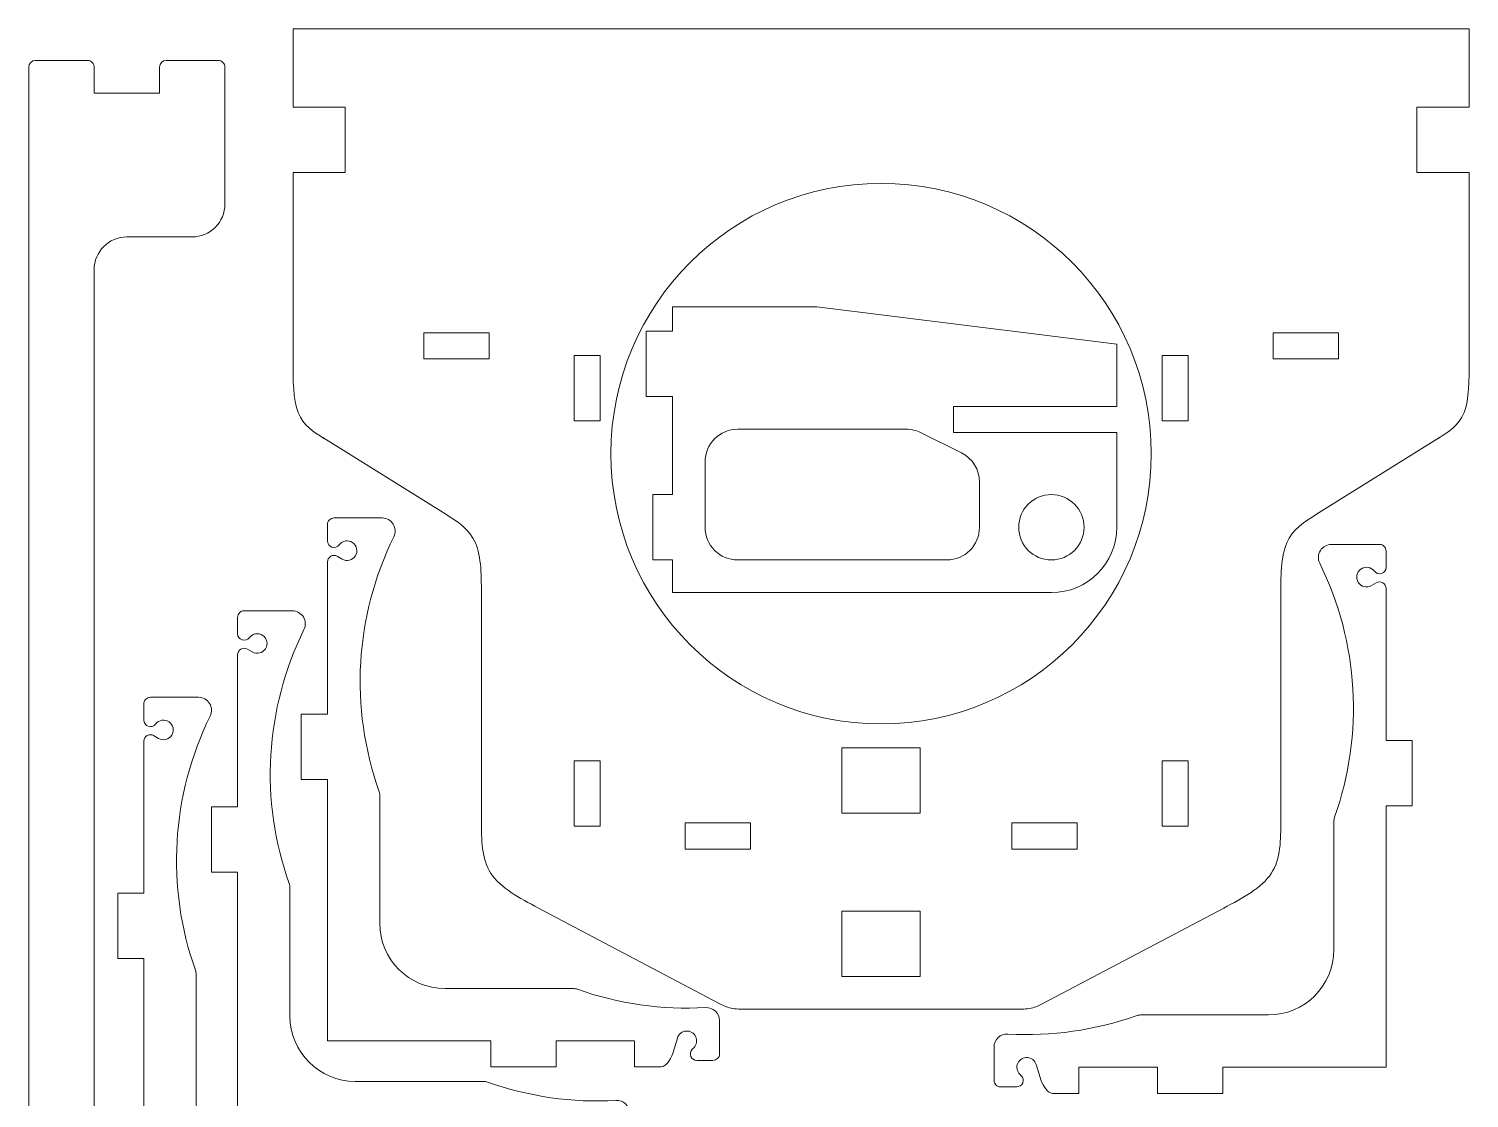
# Model space of a CAD drawing. Header units: millimetres. Extents: x -221 to 217, y -142 to 145.
# Drawn here: x -3.5 to 216.9, y -18.5 to 145.1 of the extents above; entities that cross this region are included whole.
import ezdxf

# ---------------------------------------------------------------- set-up
doc = ezdxf.new("R2010")
doc.units = ezdxf.units.MM
doc.header["$MEASUREMENT"] = 0
doc.layers.add('Camada 1', color=7, linetype='Continuous')

msp = doc.modelspace()

# ---------------------------------------------------------------- linework, layer by layer
at = {"layer": 'Camada 1', "color": 1, "lineweight": 9}
for points, knots in [([(212.1652, 82.453), (213.7446, 83.4368), (215.324, 84.4207), (216.1137, 86.4117), (216.1137, 86.4117), (216.9034, 88.4027), (216.9034, 91.4009), (216.9034, 94.3991), (216.9034, 94.3991), (216.9034, 94.3991), (216.9033, 123.128), (216.9033, 123.128), (216.9033, 123.128), (216.9033, 123.128), (208.9033, 123.128), (208.9033, 123.128), (208.9033, 123.128), (208.9033, 123.128), (208.9033, 133.128), (208.9033, 133.128), (208.9033, 133.128), (208.9033, 133.128), (216.9033, 133.128), (216.9033, 133.128), (216.9033, 133.128), (216.9033, 133.128), (216.9033, 145.1281), (216.9033, 145.1281), (216.9033, 145.1281), (216.9033, 145.1281), (36.9034, 145.1281), (36.9034, 145.1281), (36.9034, 145.1281), (36.9034, 145.1281), (36.9034, 133.128), (36.9034, 133.128), (36.9034, 133.128), (36.9034, 133.128), (44.9034, 133.128), (44.9034, 133.128), (44.9034, 133.128), (44.9034, 133.128), (44.9034, 123.128), (44.9034, 123.128), (44.9034, 123.128), (44.9034, 123.128), (36.9035, 123.128), (36.9035, 123.128), (36.9035, 123.128), (36.9035, 123.128), (36.9033, 94.3991), (36.9033, 94.3991), (36.9033, 94.3991), (36.9033, 91.4009), (36.9033, 88.4027), (37.693, 86.4117), (37.693, 86.4117), (38.4827, 84.4207), (40.0621, 83.4368), (41.6415, 82.453), (41.6415, 82.453), (41.6415, 82.453), (41.4523, 82.571), (41.4523, 82.571), (41.4523, 82.571), (41.4523, 82.571), (60.2697, 70.8489), (60.2697, 70.8489), (60.2697, 70.8489), (62.0909, 69.7144), (63.9122, 68.58), (64.8228, 66.4675), (64.8228, 66.4675), (65.7334, 64.3551), (65.7334, 61.2647), (65.7334, 58.1743), (65.7334, 58.1743), (65.7334, 58.1743), (65.7334, 23.9986), (65.7334, 23.9986), (65.7334, 23.9986), (65.7334, 21.0658), (65.7334, 18.1329), (67.1887, 15.8988), (67.1887, 15.8988), (68.6441, 13.6647), (71.5548, 12.1294), (74.4655, 10.594), (74.4655, 10.594), (74.4655, 10.594), (102.1283, -3.9979), (102.1283, -3.9979), (102.1283, -3.9979), (102.6805, -4.2892), (103.2327, -4.5805), (103.9358, -4.7261), (103.9358, -4.7261), (104.6389, -4.8718), (105.493, -4.8718), (106.347, -4.8718), (106.347, -4.8718), (106.347, -4.8718), (147.4597, -4.8718), (147.4597, -4.8718), (147.4597, -4.8718), (148.3137, -4.8718), (149.1678, -4.8718), (149.8709, -4.7261), (149.8709, -4.7261), (150.574, -4.5805), (151.1262, -4.2892), (151.6784, -3.9979), (151.6784, -3.9979), (151.6784, -3.9979), (179.3412, 10.594), (179.3412, 10.594), (179.3412, 10.594), (182.2519, 12.1294), (185.1626, 13.6647), (186.618, 15.8988), (186.618, 15.8988), (188.0733, 18.1329), (188.0733, 21.0658), (188.0733, 23.9986), (188.0733, 23.9986), (188.0733, 23.9986), (188.0733, 58.1743), (188.0733, 58.1743), (188.0733, 58.1743), (188.0733, 61.2647), (188.0733, 64.3551), (188.9839, 66.4675), (188.9839, 66.4675), (189.8945, 68.58), (191.7158, 69.7144), (193.537, 70.8489), (193.537, 70.8489), (193.537, 70.8489), (212.3544, 82.571), (212.3544, 82.571), (212.3544, 82.571), (212.3544, 82.571), (212.1652, 82.453), (212.1652, 82.453)], [0, 0, 0, 0, 0.02702703, 0.02702703, 0.02702703, 0.02702703, 0.05405405, 0.05405405, 0.05405405, 0.05405405, 0.08108108, 0.08108108, 0.08108108, 0.08108108, 0.10810811, 0.10810811, 0.10810811, 0.10810811, 0.13513514, 0.13513514, 0.13513514, 0.13513514, 0.16216216, 0.16216216, 0.16216216, 0.16216216, 0.18918919, 0.18918919, 0.18918919, 0.18918919, 0.21621622, 0.21621622, 0.21621622, 0.21621622, 0.24324324, 0.24324324, 0.24324324, 0.24324324, 0.27027027, 0.27027027, 0.27027027, 0.27027027, 0.2972973, 0.2972973, 0.2972973, 0.2972973, 0.32432432, 0.32432432, 0.32432432, 0.32432432, 0.35135135, 0.35135135, 0.35135135, 0.35135135, 0.37837838, 0.37837838, 0.37837838, 0.37837838, 0.40540541, 0.40540541, 0.40540541, 0.40540541, 0.43243243, 0.43243243, 0.43243243, 0.43243243, 0.45945946, 0.45945946, 0.45945946, 0.45945946, 0.48648649, 0.48648649, 0.48648649, 0.48648649, 0.51351351, 0.51351351, 0.51351351, 0.51351351, 0.54054054, 0.54054054, 0.54054054, 0.54054054, 0.56756757, 0.56756757, 0.56756757, 0.56756757, 0.59459459, 0.59459459, 0.59459459, 0.59459459, 0.62162162, 0.62162162, 0.62162162, 0.62162162, 0.64864865, 0.64864865, 0.64864865, 0.64864865, 0.67567568, 0.67567568, 0.67567568, 0.67567568, 0.7027027, 0.7027027, 0.7027027, 0.7027027, 0.72972973, 0.72972973, 0.72972973, 0.72972973, 0.75675676, 0.75675676, 0.75675676, 0.75675676, 0.78378378, 0.78378378, 0.78378378, 0.78378378, 0.81081081, 0.81081081, 0.81081081, 0.81081081, 0.83783784, 0.83783784, 0.83783784, 0.83783784, 0.86486486, 0.86486486, 0.86486486, 0.86486486, 0.89189189, 0.89189189, 0.89189189, 0.89189189, 0.91891892, 0.91891892, 0.91891892, 0.91891892, 0.94594595, 0.94594595, 0.94594595, 0.94594595, 1, 1, 1, 1]), ([(-2.5336, 140.2835), (-3.0858, 140.2835), (-3.5336, 139.8358), (-3.5336, 139.2835), (-3.5336, 139.2835), (-3.5336, 139.2835), (-3.5336, -68.7165), (-3.5336, -68.7165), (-3.5336, -68.7165), (-3.5336, -68.9817), (-3.4282, -69.2361), (-3.2407, -69.4236), (-3.2407, -69.4236), (-3.0531, -69.6111), (-2.7988, -69.7165), (-2.5336, -69.7165), (-2.5336, -69.7165), (-2.5336, -69.7165), (5.4664, -69.7165), (5.4664, -69.7165), (5.4664, -69.7165), (5.7317, -69.7165), (5.986, -69.6111), (6.1735, -69.4236), (6.1735, -69.4236), (6.3611, -69.2361), (6.4664, -68.9817), (6.4664, -68.7165), (6.4664, -68.7165), (6.4664, -68.7165), (6.4664, -64.7165), (6.4664, -64.7165), (6.4664, -64.7165), (6.4664, -64.7165), (16.4664, -64.7165), (16.4664, -64.7165), (16.4664, -64.7165), (16.4664, -64.7165), (16.4664, -68.7165), (16.4664, -68.7165), (16.4664, -68.7165), (16.4664, -68.9817), (16.5718, -69.2361), (16.7593, -69.4236), (16.7593, -69.4236), (16.9469, -69.6111), (17.2012, -69.7165), (17.4664, -69.7165), (17.4664, -69.7165), (17.4664, -69.7165), (25.4664, -69.7165), (25.4664, -69.7165), (25.4664, -69.7165), (25.7317, -69.7165), (25.986, -69.6111), (26.1735, -69.4236), (26.1735, -69.4236), (26.3611, -69.2361), (26.4664, -68.9817), (26.4664, -68.7165), (26.4664, -68.7165), (26.4664, -68.7165), (26.4664, -47.7165), (26.4664, -47.7165), (26.4664, -47.7165), (26.4664, -46.3904), (25.9397, -45.1186), (25.002, -44.181), (25.002, -44.181), (24.0643, -43.2433), (22.7925, -42.7165), (21.4664, -42.7165), (21.4664, -42.7165), (21.4664, -42.7165), (11.4664, -42.7165), (11.4664, -42.7165), (11.4664, -42.7165), (10.1404, -42.7165), (8.8686, -42.1897), (7.9309, -41.252), (7.9309, -41.252), (6.9932, -40.3144), (6.4664, -39.0426), (6.4664, -37.7165), (6.4664, -37.7165), (6.4664, -37.7165), (6.4664, 108.2835), (6.4664, 108.2835), (6.4664, 108.2835), (6.4664, 111.0449), (8.705, 113.2835), (11.4664, 113.2835), (11.4664, 113.2835), (11.4664, 113.2835), (21.4664, 113.2835), (21.4664, 113.2835), (21.4664, 113.2835), (22.7925, 113.2835), (24.0643, 113.8103), (25.002, 114.748), (25.002, 114.748), (25.9397, 115.6856), (26.4664, 116.9574), (26.4664, 118.2835), (26.4664, 118.2835), (26.4664, 118.2835), (26.4664, 139.2835), (26.4664, 139.2835), (26.4664, 139.2835), (26.4664, 139.5487), (26.3611, 139.8031), (26.1735, 139.9906), (26.1735, 139.9906), (25.986, 140.1781), (25.7317, 140.2835), (25.4664, 140.2835), (25.4664, 140.2835), (25.4664, 140.2835), (17.4664, 140.2835), (17.4664, 140.2835), (17.4664, 140.2835), (16.9142, 140.2835), (16.4664, 139.8358), (16.4664, 139.2835), (16.4664, 139.2835), (16.4664, 139.2835), (16.4664, 135.2835), (16.4664, 135.2835), (16.4664, 135.2835), (16.4664, 135.2835), (6.4664, 135.2835), (6.4664, 135.2835), (6.4664, 135.2835), (6.4664, 135.2835), (6.4664, 139.2835), (6.4664, 139.2835), (6.4664, 139.2835), (6.4664, 139.5487), (6.3611, 139.8031), (6.1735, 139.9906), (6.1735, 139.9906), (5.986, 140.1781), (5.7317, 140.2835), (5.4664, 140.2835), (5.4664, 140.2835), (5.4664, 140.2835), (-2.5336, 140.2835), (-2.5336, 140.2835)], [0, 0, 0, 0, 0.02631579, 0.02631579, 0.02631579, 0.02631579, 0.05263158, 0.05263158, 0.05263158, 0.05263158, 0.07894737, 0.07894737, 0.07894737, 0.07894737, 0.10526316, 0.10526316, 0.10526316, 0.10526316, 0.13157895, 0.13157895, 0.13157895, 0.13157895, 0.15789474, 0.15789474, 0.15789474, 0.15789474, 0.18421053, 0.18421053, 0.18421053, 0.18421053, 0.21052632, 0.21052632, 0.21052632, 0.21052632, 0.23684211, 0.23684211, 0.23684211, 0.23684211, 0.26315789, 0.26315789, 0.26315789, 0.26315789, 0.28947368, 0.28947368, 0.28947368, 0.28947368, 0.31578947, 0.31578947, 0.31578947, 0.31578947, 0.34210526, 0.34210526, 0.34210526, 0.34210526, 0.36842105, 0.36842105, 0.36842105, 0.36842105, 0.39473684, 0.39473684, 0.39473684, 0.39473684, 0.42105263, 0.42105263, 0.42105263, 0.42105263, 0.44736842, 0.44736842, 0.44736842, 0.44736842, 0.47368421, 0.47368421, 0.47368421, 0.47368421, 0.5, 0.5, 0.5, 0.5, 0.52631579, 0.52631579, 0.52631579, 0.52631579, 0.55263158, 0.55263158, 0.55263158, 0.55263158, 0.57894737, 0.57894737, 0.57894737, 0.57894737, 0.60526316, 0.60526316, 0.60526316, 0.60526316, 0.63157895, 0.63157895, 0.63157895, 0.63157895, 0.65789474, 0.65789474, 0.65789474, 0.65789474, 0.68421053, 0.68421053, 0.68421053, 0.68421053, 0.71052632, 0.71052632, 0.71052632, 0.71052632, 0.73684211, 0.73684211, 0.73684211, 0.73684211, 0.76315789, 0.76315789, 0.76315789, 0.76315789, 0.78947368, 0.78947368, 0.78947368, 0.78947368, 0.81578947, 0.81578947, 0.81578947, 0.81578947, 0.84210526, 0.84210526, 0.84210526, 0.84210526, 0.86842105, 0.86842105, 0.86842105, 0.86842105, 0.89473684, 0.89473684, 0.89473684, 0.89473684, 0.92105263, 0.92105263, 0.92105263, 0.92105263, 0.94736842, 0.94736842, 0.94736842, 0.94736842, 1, 1, 1, 1]), ([(168.2533, 80.1278), (168.2533, 102.965), (149.7404, 121.478), (126.9034, 121.478), (126.9034, 121.478), (104.0666, 121.4781), (85.5535, 102.9651), (85.5535, 80.1282), (85.5535, 80.1282), (85.5534, 57.2913), (104.0663, 38.7782), (126.9033, 38.7782), (126.9033, 38.7782), (149.7401, 38.7781), (168.2532, 57.291), (168.2533, 80.1278)], [0, 0, 0, 0, 0.2, 0.2, 0.2, 0.2, 0.4, 0.4, 0.4, 0.4, 0.6, 0.6, 0.6, 0.6, 1, 1, 1, 1]), ([(162.9581, 68.8586), (162.9581, 68.8586), (162.9581, 83.3586), (162.9581, 83.3586), (162.9581, 83.3586), (162.9581, 83.3586), (137.9581, 83.3586), (137.9581, 83.3586), (137.9581, 83.3586), (137.9581, 83.3586), (137.9581, 87.3586), (137.9581, 87.3586), (137.9581, 87.3586), (137.9581, 87.3586), (162.9581, 87.3586), (162.9581, 87.3586), (162.9581, 87.3586), (162.9581, 87.3586), (162.9581, 96.8586), (162.9581, 96.8586), (162.9581, 96.8586), (162.9581, 96.8586), (117.0817, 102.5932), (117.0817, 102.5932), (117.0817, 102.5932), (116.9994, 102.6034), (116.9166, 102.6086), (116.8336, 102.6086), (116.8336, 102.6086), (116.8336, 102.6086), (94.9581, 102.6086), (94.9581, 102.6086), (94.9581, 102.6086), (94.9581, 102.6086), (94.9581, 98.8586), (94.9581, 98.8586), (94.9581, 98.8586), (94.9581, 98.8586), (90.9581, 98.8586), (90.9581, 98.8586), (90.9581, 98.8586), (90.9581, 98.8586), (90.9581, 88.8586), (90.9581, 88.8586), (90.9581, 88.8586), (90.9581, 88.8586), (94.9581, 88.8586), (94.9581, 88.8586), (94.9581, 88.8586), (94.9581, 88.8586), (94.9581, 73.8586), (94.9581, 73.8586), (94.9581, 73.8586), (94.9581, 73.8586), (91.9581, 73.8586), (91.9581, 73.8586), (91.9581, 73.8586), (91.9581, 73.8586), (91.9581, 63.8586), (91.9581, 63.8586), (91.9581, 63.8586), (91.9581, 63.8586), (94.9581, 63.8586), (94.9581, 63.8586), (94.9581, 63.8586), (94.9581, 63.8586), (94.9581, 58.8586), (94.9581, 58.8586), (94.9581, 58.8586), (94.9581, 58.8586), (152.9582, 58.8586), (152.9582, 58.8586), (152.9582, 58.8586), (158.481, 58.8586), (162.9581, 63.3358), (162.9581, 68.8586)], [0, 0, 0, 0, 0.05, 0.05, 0.05, 0.05, 0.1, 0.1, 0.1, 0.1, 0.15, 0.15, 0.15, 0.15, 0.2, 0.2, 0.2, 0.2, 0.25, 0.25, 0.25, 0.25, 0.3, 0.3, 0.3, 0.3, 0.35, 0.35, 0.35, 0.35, 0.4, 0.4, 0.4, 0.4, 0.45, 0.45, 0.45, 0.45, 0.5, 0.5, 0.5, 0.5, 0.55, 0.55, 0.55, 0.55, 0.6, 0.6, 0.6, 0.6, 0.65, 0.65, 0.65, 0.65, 0.7, 0.7, 0.7, 0.7, 0.75, 0.75, 0.75, 0.75, 0.8, 0.8, 0.8, 0.8, 0.85, 0.85, 0.85, 0.85, 0.9, 0.9, 0.9, 0.9, 1, 1, 1, 1]), ([(56.9034, 94.628), (56.9034, 94.628), (56.9034, 98.628), (56.9034, 98.628), (56.9034, 98.628), (56.9034, 98.628), (66.9034, 98.628), (66.9034, 98.628), (66.9034, 98.628), (66.9034, 98.628), (66.9034, 94.628), (66.9034, 94.628), (66.9034, 94.628), (66.9034, 94.628), (56.9034, 94.628), (56.9034, 94.628)], [0, 0, 0, 0, 0.2, 0.2, 0.2, 0.2, 0.4, 0.4, 0.4, 0.4, 0.6, 0.6, 0.6, 0.6, 1, 1, 1, 1]), ([(186.9033, 94.628), (186.9033, 94.628), (186.9033, 98.628), (186.9033, 98.628), (186.9033, 98.628), (186.9033, 98.628), (196.9033, 98.628), (196.9033, 98.628), (196.9033, 98.628), (196.9033, 98.628), (196.9033, 94.628), (196.9033, 94.628), (196.9033, 94.628), (196.9033, 94.628), (186.9033, 94.628), (186.9033, 94.628)], [0, 0, 0, 0, 0.2, 0.2, 0.2, 0.2, 0.4, 0.4, 0.4, 0.4, 0.6, 0.6, 0.6, 0.6, 1, 1, 1, 1]), ([(79.9035, 85.128), (79.9035, 85.128), (79.9035, 95.1281), (79.9035, 95.1281), (79.9035, 95.1281), (79.9035, 95.1281), (83.9035, 95.1281), (83.9035, 95.1281), (83.9035, 95.1281), (83.9035, 95.1281), (83.9035, 85.128), (83.9035, 85.128), (83.9035, 85.128), (83.9035, 85.128), (79.9035, 85.128), (79.9035, 85.128)], [0, 0, 0, 0, 0.2, 0.2, 0.2, 0.2, 0.4, 0.4, 0.4, 0.4, 0.6, 0.6, 0.6, 0.6, 1, 1, 1, 1]), ([(169.9033, 85.128), (169.9033, 85.128), (169.9033, 95.1281), (169.9033, 95.1281), (169.9033, 95.1281), (169.9033, 95.1281), (173.9033, 95.1281), (173.9033, 95.1281), (173.9033, 95.1281), (173.9033, 95.1281), (173.9033, 85.128), (173.9033, 85.128), (173.9033, 85.128), (173.9033, 85.128), (169.9033, 85.128), (169.9033, 85.128)], [0, 0, 0, 0, 0.2, 0.2, 0.2, 0.2, 0.4, 0.4, 0.4, 0.4, 0.6, 0.6, 0.6, 0.6, 1, 1, 1, 1]), ([(141.9581, 68.8586), (141.9581, 68.8586), (141.9581, 75.7684), (141.9581, 75.7684), (141.9581, 75.7684), (141.9581, 77.6623), (140.8881, 79.3936), (139.1942, 80.2406), (139.1942, 80.2406), (139.1942, 80.2406), (133.0139, 83.3307), (133.0139, 83.3307), (133.0139, 83.3307), (132.3196, 83.6779), (131.554, 83.8586), (130.7778, 83.8586), (130.7778, 83.8586), (130.7778, 83.8586), (104.9581, 83.8586), (104.9581, 83.8586), (104.9581, 83.8586), (103.6321, 83.8586), (102.3603, 83.3318), (101.4226, 82.3941), (101.4226, 82.3941), (100.4849, 81.4565), (99.9581, 80.1847), (99.9581, 78.8586), (99.9581, 78.8586), (99.9581, 78.8586), (99.9581, 68.8586), (99.9581, 68.8586), (99.9581, 68.8586), (99.9581, 67.5325), (100.4849, 66.2607), (101.4226, 65.3231), (101.4226, 65.3231), (102.3603, 64.3854), (103.6321, 63.8586), (104.9581, 63.8586), (104.9581, 63.8586), (104.9581, 63.8586), (136.9582, 63.8586), (136.9582, 63.8586), (136.9582, 63.8586), (139.7196, 63.8586), (141.9581, 66.0972), (141.9581, 68.8586)], [0, 0, 0, 0, 0.07692308, 0.07692308, 0.07692308, 0.07692308, 0.15384615, 0.15384615, 0.15384615, 0.15384615, 0.23076923, 0.23076923, 0.23076923, 0.23076923, 0.30769231, 0.30769231, 0.30769231, 0.30769231, 0.38461538, 0.38461538, 0.38461538, 0.38461538, 0.46153846, 0.46153846, 0.46153846, 0.46153846, 0.53846154, 0.53846154, 0.53846154, 0.53846154, 0.61538462, 0.61538462, 0.61538462, 0.61538462, 0.69230769, 0.69230769, 0.69230769, 0.69230769, 0.76923077, 0.76923077, 0.76923077, 0.76923077, 0.84615385, 0.84615385, 0.84615385, 0.84615385, 1, 1, 1, 1]), ([(152.9581, 63.8586), (150.1967, 63.8586), (147.9581, 66.0972), (147.9581, 68.8586), (147.9581, 68.8586), (147.9581, 71.62), (150.1967, 73.8586), (152.9581, 73.8586), (152.9581, 73.8586), (155.7195, 73.8586), (157.9581, 71.62), (157.9581, 68.8586), (157.9581, 68.8586), (157.9581, 66.0972), (155.7196, 63.8586), (152.9582, 63.8586)], [0, 0, 0, 0, 0.2, 0.2, 0.2, 0.2, 0.4, 0.4, 0.4, 0.4, 0.6, 0.6, 0.6, 0.6, 1, 1, 1, 1]), ([(52.2322, 69.335), (51.8672, 69.922), (51.225, 70.2789), (50.5338, 70.2789), (50.5338, 70.2789), (50.5338, 70.2789), (43.1707, 70.2789), (43.1707, 70.2789), (43.1707, 70.2789), (42.9054, 70.2789), (42.6511, 70.1735), (42.4635, 69.986), (42.4635, 69.986), (42.276, 69.7985), (42.1707, 69.5441), (42.1707, 69.2789), (42.1707, 69.2789), (42.1707, 69.2789), (42.1707, 66.7789), (42.1707, 66.7789), (42.1707, 66.7789), (42.1707, 66.3484), (42.4461, 65.9663), (42.8544, 65.8302), (42.8544, 65.8302), (43.2628, 65.6941), (43.7124, 65.8345), (43.9707, 66.1789), (43.9707, 66.1789), (44.4537, 66.823), (45.3591, 66.9708), (46.022, 66.5139), (46.022, 66.5139), (46.6849, 66.0569), (46.8688, 65.1582), (46.4387, 64.4776), (46.4387, 64.4776), (46.0086, 63.797), (45.1179, 63.5773), (44.4207, 63.9798), (44.4207, 63.9798), (44.4207, 63.9798), (43.6707, 64.4129), (43.6707, 64.4129), (43.6707, 64.4129), (43.3613, 64.5915), (42.9801, 64.5915), (42.6707, 64.4129), (42.6707, 64.4129), (42.3613, 64.2342), (42.1707, 63.9041), (42.1707, 63.5468), (42.1707, 63.5468), (42.1707, 63.5468), (42.1707, 40.2789), (42.1707, 40.2789), (42.1707, 40.2789), (42.1707, 40.2789), (38.1707, 40.2789), (38.1707, 40.2789), (38.1707, 40.2789), (38.1707, 40.2789), (38.1707, 30.2789), (38.1707, 30.2789), (38.1707, 30.2789), (38.1707, 30.2789), (42.1707, 30.2789), (42.1707, 30.2789), (42.1707, 30.2789), (42.1707, 30.2789), (42.1707, -9.7211), (42.1707, -9.7211), (42.1707, -9.7211), (42.1707, -9.7211), (67.1707, -9.7211), (67.1707, -9.7211), (67.1707, -9.7211), (67.1707, -9.7211), (67.1707, -13.7211), (67.1707, -13.7211), (67.1707, -13.7211), (67.1707, -13.7211), (77.1707, -13.7211), (77.1707, -13.7211), (77.1707, -13.7211), (77.1707, -13.7211), (77.1707, -9.7211), (77.1707, -9.7211), (77.1707, -9.7211), (77.1707, -9.7211), (89.1707, -9.7211), (89.1707, -9.7211), (89.1707, -9.7211), (89.1707, -9.7211), (89.1707, -13.7211), (89.1707, -13.7211), (89.1707, -13.7211), (89.1707, -13.7211), (93.2209, -13.7211), (93.2209, -13.7211), (93.2209, -13.7211), (94.1056, -13.7211), (94.8852, -12.1399), (95.1377, -11.292), (95.1377, -11.292), (95.1377, -11.292), (95.7331, -9.293), (95.7331, -9.293), (95.7331, -9.293), (95.9116, -8.6935), (96.4434, -8.2677), (97.0675, -8.2247), (97.0675, -8.2247), (97.6915, -8.1816), (98.2768, -8.5304), (98.5359, -9.0998), (98.5359, -9.0998), (98.795, -9.6691), (98.6736, -10.3395), (98.2313, -10.7818), (98.2313, -10.7818), (98.2313, -10.7818), (97.9991, -11.014), (97.9991, -11.014), (97.9991, -11.014), (97.7131, -11.3), (97.6275, -11.7301), (97.7823, -12.1038), (97.7823, -12.1038), (97.9371, -12.4775), (98.3017, -12.7211), (98.7062, -12.7211), (98.7062, -12.7211), (98.7062, -12.7211), (101.1707, -12.7211), (101.1707, -12.7211), (101.1707, -12.7211), (101.4359, -12.7211), (101.6902, -12.6158), (101.8778, -12.4282), (101.8778, -12.4282), (102.0653, -12.2407), (102.1707, -11.9863), (102.1707, -11.7211), (102.1707, -11.7211), (102.1707, -11.7211), (102.1707, -6.6345), (102.1707, -6.6345), (102.1707, -6.6345), (102.1707, -6.084), (101.9438, -5.5579), (101.5435, -5.1801), (101.5435, -5.1801), (101.1432, -4.8022), (100.6048, -4.6061), (100.0553, -4.6378), (100.0553, -4.6378), (93.3932, -5.0228), (86.7215, -4.0703), (80.4333, -1.8365), (80.4333, -1.8365), (80.2183, -1.7601), (79.9919, -1.7211), (79.7638, -1.7211), (79.7638, -1.7211), (79.7638, -1.7211), (60.1707, -1.7211), (60.1707, -1.7211), (60.1707, -1.7211), (54.6478, -1.7211), (50.1707, 2.756), (50.1707, 8.2788), (50.1707, 8.2788), (50.1707, 8.2788), (50.1707, 27.872), (50.1707, 27.872), (50.1707, 27.872), (50.1707, 28.1001), (50.1316, 28.3265), (50.0553, 28.5415), (50.0553, 28.5415), (45.5344, 41.2677), (46.3539, 55.2815), (52.3274, 67.394), (52.3274, 67.394), (52.6332, 68.0142), (52.5972, 68.748), (52.2322, 69.335)], [0, 0, 0, 0, 0.02083333, 0.02083333, 0.02083333, 0.02083333, 0.04166667, 0.04166667, 0.04166667, 0.04166667, 0.0625, 0.0625, 0.0625, 0.0625, 0.08333333, 0.08333333, 0.08333333, 0.08333333, 0.10416667, 0.10416667, 0.10416667, 0.10416667, 0.125, 0.125, 0.125, 0.125, 0.14583333, 0.14583333, 0.14583333, 0.14583333, 0.16666667, 0.16666667, 0.16666667, 0.16666667, 0.1875, 0.1875, 0.1875, 0.1875, 0.20833333, 0.20833333, 0.20833333, 0.20833333, 0.22916667, 0.22916667, 0.22916667, 0.22916667, 0.25, 0.25, 0.25, 0.25, 0.27083333, 0.27083333, 0.27083333, 0.27083333, 0.29166667, 0.29166667, 0.29166667, 0.29166667, 0.3125, 0.3125, 0.3125, 0.3125, 0.33333333, 0.33333333, 0.33333333, 0.33333333, 0.35416667, 0.35416667, 0.35416667, 0.35416667, 0.375, 0.375, 0.375, 0.375, 0.39583333, 0.39583333, 0.39583333, 0.39583333, 0.41666667, 0.41666667, 0.41666667, 0.41666667, 0.4375, 0.4375, 0.4375, 0.4375, 0.45833333, 0.45833333, 0.45833333, 0.45833333, 0.47916667, 0.47916667, 0.47916667, 0.47916667, 0.5, 0.5, 0.5, 0.5, 0.52083333, 0.52083333, 0.52083333, 0.52083333, 0.54166667, 0.54166667, 0.54166667, 0.54166667, 0.5625, 0.5625, 0.5625, 0.5625, 0.58333333, 0.58333333, 0.58333333, 0.58333333, 0.60416667, 0.60416667, 0.60416667, 0.60416667, 0.625, 0.625, 0.625, 0.625, 0.64583333, 0.64583333, 0.64583333, 0.64583333, 0.66666667, 0.66666667, 0.66666667, 0.66666667, 0.6875, 0.6875, 0.6875, 0.6875, 0.70833333, 0.70833333, 0.70833333, 0.70833333, 0.72916667, 0.72916667, 0.72916667, 0.72916667, 0.75, 0.75, 0.75, 0.75, 0.77083333, 0.77083333, 0.77083333, 0.77083333, 0.79166667, 0.79166667, 0.79166667, 0.79166667, 0.8125, 0.8125, 0.8125, 0.8125, 0.83333333, 0.83333333, 0.83333333, 0.83333333, 0.85416667, 0.85416667, 0.85416667, 0.85416667, 0.875, 0.875, 0.875, 0.875, 0.89583333, 0.89583333, 0.89583333, 0.89583333, 0.91666667, 0.91666667, 0.91666667, 0.91666667, 0.9375, 0.9375, 0.9375, 0.9375, 0.95833333, 0.95833333, 0.95833333, 0.95833333, 1, 1, 1, 1]), ([(194.1252, 65.2868), (194.4902, 65.8738), (195.1324, 66.2307), (195.8236, 66.2307), (195.8236, 66.2307), (195.8236, 66.2307), (203.1867, 66.2307), (203.1867, 66.2307), (203.1867, 66.2307), (203.452, 66.2307), (203.7063, 66.1253), (203.8939, 65.9378), (203.8939, 65.9378), (204.0814, 65.7503), (204.1867, 65.4959), (204.1867, 65.2307), (204.1867, 65.2307), (204.1867, 65.2307), (204.1867, 62.7307), (204.1867, 62.7307), (204.1867, 62.7307), (204.1867, 62.3002), (203.9113, 61.9181), (203.503, 61.782), (203.503, 61.782), (203.0946, 61.6459), (202.645, 61.7863), (202.3867, 62.1307), (202.3867, 62.1307), (201.9037, 62.7748), (200.9983, 62.9226), (200.3354, 62.4657), (200.3354, 62.4657), (199.6725, 62.0087), (199.4886, 61.11), (199.9187, 60.4294), (199.9187, 60.4294), (200.3488, 59.7488), (201.2395, 59.5291), (201.9367, 59.9316), (201.9367, 59.9316), (201.9367, 59.9316), (202.6867, 60.3647), (202.6867, 60.3647), (202.6867, 60.3647), (202.9961, 60.5433), (203.3773, 60.5433), (203.6867, 60.3647), (203.6867, 60.3647), (203.9961, 60.186), (204.1867, 59.8559), (204.1867, 59.4986), (204.1867, 59.4986), (204.1867, 59.4986), (204.1867, 36.2307), (204.1867, 36.2307), (204.1867, 36.2307), (204.1867, 36.2307), (208.1867, 36.2307), (208.1867, 36.2307), (208.1867, 36.2307), (208.1867, 36.2307), (208.1867, 26.2307), (208.1867, 26.2307), (208.1867, 26.2307), (208.1867, 26.2307), (204.1867, 26.2307), (204.1867, 26.2307), (204.1867, 26.2307), (204.1867, 26.2307), (204.1867, -13.7693), (204.1867, -13.7693), (204.1867, -13.7693), (204.1867, -13.7693), (179.1867, -13.7693), (179.1867, -13.7693), (179.1867, -13.7693), (179.1867, -13.7693), (179.1867, -17.7693), (179.1867, -17.7693), (179.1867, -17.7693), (179.1867, -17.7693), (169.1867, -17.7693), (169.1867, -17.7693), (169.1867, -17.7693), (169.1867, -17.7693), (169.1867, -13.7693), (169.1867, -13.7693), (169.1867, -13.7693), (169.1867, -13.7693), (157.1867, -13.7693), (157.1867, -13.7693), (157.1867, -13.7693), (157.1867, -13.7693), (157.1867, -17.7693), (157.1867, -17.7693), (157.1867, -17.7693), (157.1867, -17.7693), (153.1365, -17.7693), (153.1365, -17.7693), (153.1365, -17.7693), (152.2518, -17.7693), (151.4722, -16.1881), (151.2197, -15.3402), (151.2197, -15.3402), (151.2197, -15.3402), (150.6243, -13.3412), (150.6243, -13.3412), (150.6243, -13.3412), (150.4458, -12.7417), (149.914, -12.3159), (149.2899, -12.2729), (149.2899, -12.2729), (148.6659, -12.2298), (148.0806, -12.5786), (147.8215, -13.148), (147.8215, -13.148), (147.5624, -13.7173), (147.6838, -14.3877), (148.1261, -14.83), (148.1261, -14.83), (148.1261, -14.83), (148.3583, -15.0622), (148.3583, -15.0622), (148.3583, -15.0622), (148.6443, -15.3482), (148.7299, -15.7783), (148.5751, -16.152), (148.5751, -16.152), (148.4203, -16.5257), (148.0557, -16.7693), (147.6512, -16.7693), (147.6512, -16.7693), (147.6512, -16.7693), (145.1867, -16.7693), (145.1867, -16.7693), (145.1867, -16.7693), (144.9215, -16.7693), (144.6672, -16.664), (144.4796, -16.4764), (144.4796, -16.4764), (144.2921, -16.2889), (144.1867, -16.0345), (144.1867, -15.7693), (144.1867, -15.7693), (144.1867, -15.7693), (144.1867, -10.6827), (144.1867, -10.6827), (144.1867, -10.6827), (144.1867, -10.1322), (144.4136, -9.6061), (144.8139, -9.2283), (144.8139, -9.2283), (145.2142, -8.8504), (145.7526, -8.6543), (146.3021, -8.686), (146.3021, -8.686), (152.9642, -9.071), (159.6359, -8.1185), (165.9241, -5.8847), (165.9241, -5.8847), (166.1391, -5.8083), (166.3655, -5.7693), (166.5936, -5.7693), (166.5936, -5.7693), (166.5936, -5.7693), (186.1867, -5.7693), (186.1867, -5.7693), (186.1867, -5.7693), (191.7096, -5.7693), (196.1867, -1.2922), (196.1867, 4.2306), (196.1867, 4.2306), (196.1867, 4.2306), (196.1867, 23.8238), (196.1867, 23.8238), (196.1867, 23.8238), (196.1867, 24.0519), (196.2258, 24.2783), (196.3021, 24.4933), (196.3021, 24.4933), (200.823, 37.2195), (200.0035, 51.2333), (194.03, 63.3458), (194.03, 63.3458), (193.7242, 63.966), (193.7602, 64.6998), (194.1252, 65.2868)], [0, 0, 0, 0, 0.02083333, 0.02083333, 0.02083333, 0.02083333, 0.04166667, 0.04166667, 0.04166667, 0.04166667, 0.0625, 0.0625, 0.0625, 0.0625, 0.08333333, 0.08333333, 0.08333333, 0.08333333, 0.10416667, 0.10416667, 0.10416667, 0.10416667, 0.125, 0.125, 0.125, 0.125, 0.14583333, 0.14583333, 0.14583333, 0.14583333, 0.16666667, 0.16666667, 0.16666667, 0.16666667, 0.1875, 0.1875, 0.1875, 0.1875, 0.20833333, 0.20833333, 0.20833333, 0.20833333, 0.22916667, 0.22916667, 0.22916667, 0.22916667, 0.25, 0.25, 0.25, 0.25, 0.27083333, 0.27083333, 0.27083333, 0.27083333, 0.29166667, 0.29166667, 0.29166667, 0.29166667, 0.3125, 0.3125, 0.3125, 0.3125, 0.33333333, 0.33333333, 0.33333333, 0.33333333, 0.35416667, 0.35416667, 0.35416667, 0.35416667, 0.375, 0.375, 0.375, 0.375, 0.39583333, 0.39583333, 0.39583333, 0.39583333, 0.41666667, 0.41666667, 0.41666667, 0.41666667, 0.4375, 0.4375, 0.4375, 0.4375, 0.45833333, 0.45833333, 0.45833333, 0.45833333, 0.47916667, 0.47916667, 0.47916667, 0.47916667, 0.5, 0.5, 0.5, 0.5, 0.52083333, 0.52083333, 0.52083333, 0.52083333, 0.54166667, 0.54166667, 0.54166667, 0.54166667, 0.5625, 0.5625, 0.5625, 0.5625, 0.58333333, 0.58333333, 0.58333333, 0.58333333, 0.60416667, 0.60416667, 0.60416667, 0.60416667, 0.625, 0.625, 0.625, 0.625, 0.64583333, 0.64583333, 0.64583333, 0.64583333, 0.66666667, 0.66666667, 0.66666667, 0.66666667, 0.6875, 0.6875, 0.6875, 0.6875, 0.70833333, 0.70833333, 0.70833333, 0.70833333, 0.72916667, 0.72916667, 0.72916667, 0.72916667, 0.75, 0.75, 0.75, 0.75, 0.77083333, 0.77083333, 0.77083333, 0.77083333, 0.79166667, 0.79166667, 0.79166667, 0.79166667, 0.8125, 0.8125, 0.8125, 0.8125, 0.83333333, 0.83333333, 0.83333333, 0.83333333, 0.85416667, 0.85416667, 0.85416667, 0.85416667, 0.875, 0.875, 0.875, 0.875, 0.89583333, 0.89583333, 0.89583333, 0.89583333, 0.91666667, 0.91666667, 0.91666667, 0.91666667, 0.9375, 0.9375, 0.9375, 0.9375, 0.95833333, 0.95833333, 0.95833333, 0.95833333, 1, 1, 1, 1]), ([(38.4844, 55.132), (38.1194, 55.719), (37.4772, 56.0759), (36.786, 56.0759), (36.786, 56.0759), (36.786, 56.0759), (29.4229, 56.0759), (29.4229, 56.0759), (29.4229, 56.0759), (29.1576, 56.0759), (28.9033, 55.9705), (28.7157, 55.783), (28.7157, 55.783), (28.5282, 55.5955), (28.4229, 55.3411), (28.4229, 55.0759), (28.4229, 55.0759), (28.4229, 55.0759), (28.4229, 52.5759), (28.4229, 52.5759), (28.4229, 52.5759), (28.4229, 52.1454), (28.6983, 51.7633), (29.1066, 51.6272), (29.1066, 51.6272), (29.515, 51.4911), (29.9646, 51.6315), (30.2229, 51.9759), (30.2229, 51.9759), (30.7059, 52.62), (31.6113, 52.7678), (32.2742, 52.3109), (32.2742, 52.3109), (32.9371, 51.8539), (33.121, 50.9552), (32.6909, 50.2746), (32.6909, 50.2746), (32.2608, 49.594), (31.3701, 49.3743), (30.6729, 49.7768), (30.6729, 49.7768), (30.6729, 49.7768), (29.9229, 50.2099), (29.9229, 50.2099), (29.9229, 50.2099), (29.6135, 50.3885), (29.2323, 50.3885), (28.9229, 50.2099), (28.9229, 50.2099), (28.6135, 50.0312), (28.4229, 49.7011), (28.4229, 49.3438), (28.4229, 49.3438), (28.4229, 49.3438), (28.4229, 26.0759), (28.4229, 26.0759), (28.4229, 26.0759), (28.4229, 26.0759), (24.4229, 26.0759), (24.4229, 26.0759), (24.4229, 26.0759), (24.4229, 26.0759), (24.4229, 16.0759), (24.4229, 16.0759), (24.4229, 16.0759), (24.4229, 16.0759), (28.4229, 16.0759), (28.4229, 16.0759), (28.4229, 16.0759), (28.4229, 16.0759), (28.4229, -23.9241), (28.4229, -23.9241), (28.4229, -23.9241), (28.4229, -23.9241), (53.4229, -23.9241), (53.4229, -23.9241), (53.4229, -23.9241), (53.4229, -23.9241), (53.4229, -27.9241), (53.4229, -27.9241), (53.4229, -27.9241), (53.4229, -27.9241), (63.4229, -27.9241), (63.4229, -27.9241), (63.4229, -27.9241), (63.4229, -27.9241), (63.4229, -23.9241), (63.4229, -23.9241), (63.4229, -23.9241), (63.4229, -23.9241), (75.4229, -23.9241), (75.4229, -23.9241), (75.4229, -23.9241), (75.4229, -23.9241), (75.4229, -27.9241), (75.4229, -27.9241), (75.4229, -27.9241), (75.4229, -27.9241), (79.4731, -27.9241), (79.4731, -27.9241), (79.4731, -27.9241), (80.3578, -27.9241), (81.1374, -26.3429), (81.3899, -25.495), (81.3899, -25.495), (81.3899, -25.495), (81.9853, -23.496), (81.9853, -23.496), (81.9853, -23.496), (82.1638, -22.8965), (82.6956, -22.4707), (83.3197, -22.4277), (83.3197, -22.4277), (83.9437, -22.3846), (84.529, -22.7334), (84.7881, -23.3028), (84.7881, -23.3028), (85.0472, -23.8721), (84.9258, -24.5425), (84.4835, -24.9848), (84.4835, -24.9848), (84.4835, -24.9848), (84.2513, -25.217), (84.2513, -25.217), (84.2513, -25.217), (83.9653, -25.503), (83.8797, -25.9331), (84.0345, -26.3068), (84.0345, -26.3068), (84.1893, -26.6805), (84.5539, -26.9241), (84.9584, -26.9241), (84.9584, -26.9241), (84.9584, -26.9241), (87.4229, -26.9241), (87.4229, -26.9241), (87.4229, -26.9241), (87.6881, -26.9241), (87.9424, -26.8188), (88.13, -26.6312), (88.13, -26.6312), (88.3175, -26.4437), (88.4229, -26.1893), (88.4229, -25.9241), (88.4229, -25.9241), (88.4229, -25.9241), (88.4229, -20.8375), (88.4229, -20.8375), (88.4229, -20.8375), (88.4229, -20.287), (88.196, -19.7609), (87.7957, -19.3831), (87.7957, -19.3831), (87.3954, -19.0052), (86.857, -18.8091), (86.3075, -18.8408), (86.3075, -18.8408), (79.6454, -19.2258), (72.9737, -18.2733), (66.6855, -16.0395), (66.6855, -16.0395), (66.4705, -15.9631), (66.2441, -15.9241), (66.016, -15.9241), (66.016, -15.9241), (66.016, -15.9241), (46.4229, -15.9241), (46.4229, -15.9241), (46.4229, -15.9241), (40.9, -15.9241), (36.4229, -11.447), (36.4229, -5.9242), (36.4229, -5.9242), (36.4229, -5.9242), (36.4229, 13.669), (36.4229, 13.669), (36.4229, 13.669), (36.4229, 13.8971), (36.3838, 14.1235), (36.3075, 14.3385), (36.3075, 14.3385), (31.7866, 27.0647), (32.6061, 41.0785), (38.5796, 53.191), (38.5796, 53.191), (38.8854, 53.8112), (38.8494, 54.545), (38.4844, 55.132)], [0, 0, 0, 0, 0.02083333, 0.02083333, 0.02083333, 0.02083333, 0.04166667, 0.04166667, 0.04166667, 0.04166667, 0.0625, 0.0625, 0.0625, 0.0625, 0.08333333, 0.08333333, 0.08333333, 0.08333333, 0.10416667, 0.10416667, 0.10416667, 0.10416667, 0.125, 0.125, 0.125, 0.125, 0.14583333, 0.14583333, 0.14583333, 0.14583333, 0.16666667, 0.16666667, 0.16666667, 0.16666667, 0.1875, 0.1875, 0.1875, 0.1875, 0.20833333, 0.20833333, 0.20833333, 0.20833333, 0.22916667, 0.22916667, 0.22916667, 0.22916667, 0.25, 0.25, 0.25, 0.25, 0.27083333, 0.27083333, 0.27083333, 0.27083333, 0.29166667, 0.29166667, 0.29166667, 0.29166667, 0.3125, 0.3125, 0.3125, 0.3125, 0.33333333, 0.33333333, 0.33333333, 0.33333333, 0.35416667, 0.35416667, 0.35416667, 0.35416667, 0.375, 0.375, 0.375, 0.375, 0.39583333, 0.39583333, 0.39583333, 0.39583333, 0.41666667, 0.41666667, 0.41666667, 0.41666667, 0.4375, 0.4375, 0.4375, 0.4375, 0.45833333, 0.45833333, 0.45833333, 0.45833333, 0.47916667, 0.47916667, 0.47916667, 0.47916667, 0.5, 0.5, 0.5, 0.5, 0.52083333, 0.52083333, 0.52083333, 0.52083333, 0.54166667, 0.54166667, 0.54166667, 0.54166667, 0.5625, 0.5625, 0.5625, 0.5625, 0.58333333, 0.58333333, 0.58333333, 0.58333333, 0.60416667, 0.60416667, 0.60416667, 0.60416667, 0.625, 0.625, 0.625, 0.625, 0.64583333, 0.64583333, 0.64583333, 0.64583333, 0.66666667, 0.66666667, 0.66666667, 0.66666667, 0.6875, 0.6875, 0.6875, 0.6875, 0.70833333, 0.70833333, 0.70833333, 0.70833333, 0.72916667, 0.72916667, 0.72916667, 0.72916667, 0.75, 0.75, 0.75, 0.75, 0.77083333, 0.77083333, 0.77083333, 0.77083333, 0.79166667, 0.79166667, 0.79166667, 0.79166667, 0.8125, 0.8125, 0.8125, 0.8125, 0.83333333, 0.83333333, 0.83333333, 0.83333333, 0.85416667, 0.85416667, 0.85416667, 0.85416667, 0.875, 0.875, 0.875, 0.875, 0.89583333, 0.89583333, 0.89583333, 0.89583333, 0.91666667, 0.91666667, 0.91666667, 0.91666667, 0.9375, 0.9375, 0.9375, 0.9375, 0.95833333, 0.95833333, 0.95833333, 0.95833333, 1, 1, 1, 1]), ([(24.1338, 41.9057), (23.7688, 42.4927), (23.1266, 42.8496), (22.4354, 42.8496), (22.4354, 42.8496), (22.4354, 42.8496), (15.0723, 42.8496), (15.0723, 42.8496), (15.0723, 42.8496), (14.807, 42.8496), (14.5527, 42.7442), (14.3651, 42.5567), (14.3651, 42.5567), (14.1776, 42.3692), (14.0723, 42.1148), (14.0723, 41.8496), (14.0723, 41.8496), (14.0723, 41.8496), (14.0723, 39.3496), (14.0723, 39.3496), (14.0723, 39.3496), (14.0723, 38.9191), (14.3477, 38.537), (14.756, 38.4009), (14.756, 38.4009), (15.1644, 38.2648), (15.614, 38.4052), (15.8723, 38.7496), (15.8723, 38.7496), (16.3553, 39.3937), (17.2607, 39.5415), (17.9236, 39.0846), (17.9236, 39.0846), (18.5865, 38.6276), (18.7704, 37.7289), (18.3403, 37.0483), (18.3403, 37.0483), (17.9102, 36.3677), (17.0195, 36.148), (16.3223, 36.5505), (16.3223, 36.5505), (16.3223, 36.5505), (15.5723, 36.9836), (15.5723, 36.9836), (15.5723, 36.9836), (15.2629, 37.1622), (14.8817, 37.1622), (14.5723, 36.9836), (14.5723, 36.9836), (14.2629, 36.8049), (14.0723, 36.4748), (14.0723, 36.1175), (14.0723, 36.1175), (14.0723, 36.1175), (14.0723, 12.8496), (14.0723, 12.8496), (14.0723, 12.8496), (14.0723, 12.8496), (10.0723, 12.8496), (10.0723, 12.8496), (10.0723, 12.8496), (10.0723, 12.8496), (10.0723, 2.8496), (10.0723, 2.8496), (10.0723, 2.8496), (10.0723, 2.8496), (14.0723, 2.8496), (14.0723, 2.8496), (14.0723, 2.8496), (14.0723, 2.8496), (14.0723, -37.1504), (14.0723, -37.1504), (14.0723, -37.1504), (14.0723, -37.1504), (39.0723, -37.1504), (39.0723, -37.1504), (39.0723, -37.1504), (39.0723, -37.1504), (39.0723, -41.1504), (39.0723, -41.1504), (39.0723, -41.1504), (39.0723, -41.1504), (49.0723, -41.1504), (49.0723, -41.1504), (49.0723, -41.1504), (49.0723, -41.1504), (49.0723, -37.1504), (49.0723, -37.1504), (49.0723, -37.1504), (49.0723, -37.1504), (61.0723, -37.1504), (61.0723, -37.1504), (61.0723, -37.1504), (61.0723, -37.1504), (61.0723, -41.1504), (61.0723, -41.1504), (61.0723, -41.1504), (61.0723, -41.1504), (65.1225, -41.1504), (65.1225, -41.1504), (65.1225, -41.1504), (66.0072, -41.1504), (66.7868, -39.5692), (67.0393, -38.7213), (67.0393, -38.7213), (67.0393, -38.7213), (67.6347, -36.7223), (67.6347, -36.7223), (67.6347, -36.7223), (67.8132, -36.1228), (68.345, -35.697), (68.9691, -35.654), (68.9691, -35.654), (69.5931, -35.6109), (70.1784, -35.9597), (70.4375, -36.5291), (70.4375, -36.5291), (70.6966, -37.0984), (70.5752, -37.7688), (70.1329, -38.2111), (70.1329, -38.2111), (70.1329, -38.2111), (69.9007, -38.4433), (69.9007, -38.4433), (69.9007, -38.4433), (69.6147, -38.7293), (69.5291, -39.1594), (69.6839, -39.5331), (69.6839, -39.5331), (69.8387, -39.9068), (70.2033, -40.1504), (70.6078, -40.1504), (70.6078, -40.1504), (70.6078, -40.1504), (73.0723, -40.1504), (73.0723, -40.1504), (73.0723, -40.1504), (73.3375, -40.1504), (73.5918, -40.0451), (73.7794, -39.8575), (73.7794, -39.8575), (73.9669, -39.67), (74.0723, -39.4156), (74.0723, -39.1504), (74.0723, -39.1504), (74.0723, -39.1504), (74.0723, -34.0638), (74.0723, -34.0638), (74.0723, -34.0638), (74.0723, -33.5133), (73.8454, -32.9872), (73.4451, -32.6094), (73.4451, -32.6094), (73.0448, -32.2315), (72.5064, -32.0354), (71.9569, -32.0671), (71.9569, -32.0671), (65.2948, -32.4521), (58.6231, -31.4996), (52.3349, -29.2658), (52.3349, -29.2658), (52.1199, -29.1894), (51.8935, -29.1504), (51.6654, -29.1504), (51.6654, -29.1504), (51.6654, -29.1504), (32.0723, -29.1504), (32.0723, -29.1504), (32.0723, -29.1504), (26.5494, -29.1504), (22.0723, -24.6733), (22.0723, -19.1505), (22.0723, -19.1505), (22.0723, -19.1505), (22.0723, 0.4427), (22.0723, 0.4427), (22.0723, 0.4427), (22.0723, 0.6708), (22.0332, 0.8972), (21.9569, 1.1122), (21.9569, 1.1122), (17.436, 13.8384), (18.2555, 27.8522), (24.229, 39.9647), (24.229, 39.9647), (24.5348, 40.5849), (24.4988, 41.3187), (24.1338, 41.9057)], [0, 0, 0, 0, 0.02083333, 0.02083333, 0.02083333, 0.02083333, 0.04166667, 0.04166667, 0.04166667, 0.04166667, 0.0625, 0.0625, 0.0625, 0.0625, 0.08333333, 0.08333333, 0.08333333, 0.08333333, 0.10416667, 0.10416667, 0.10416667, 0.10416667, 0.125, 0.125, 0.125, 0.125, 0.14583333, 0.14583333, 0.14583333, 0.14583333, 0.16666667, 0.16666667, 0.16666667, 0.16666667, 0.1875, 0.1875, 0.1875, 0.1875, 0.20833333, 0.20833333, 0.20833333, 0.20833333, 0.22916667, 0.22916667, 0.22916667, 0.22916667, 0.25, 0.25, 0.25, 0.25, 0.27083333, 0.27083333, 0.27083333, 0.27083333, 0.29166667, 0.29166667, 0.29166667, 0.29166667, 0.3125, 0.3125, 0.3125, 0.3125, 0.33333333, 0.33333333, 0.33333333, 0.33333333, 0.35416667, 0.35416667, 0.35416667, 0.35416667, 0.375, 0.375, 0.375, 0.375, 0.39583333, 0.39583333, 0.39583333, 0.39583333, 0.41666667, 0.41666667, 0.41666667, 0.41666667, 0.4375, 0.4375, 0.4375, 0.4375, 0.45833333, 0.45833333, 0.45833333, 0.45833333, 0.47916667, 0.47916667, 0.47916667, 0.47916667, 0.5, 0.5, 0.5, 0.5, 0.52083333, 0.52083333, 0.52083333, 0.52083333, 0.54166667, 0.54166667, 0.54166667, 0.54166667, 0.5625, 0.5625, 0.5625, 0.5625, 0.58333333, 0.58333333, 0.58333333, 0.58333333, 0.60416667, 0.60416667, 0.60416667, 0.60416667, 0.625, 0.625, 0.625, 0.625, 0.64583333, 0.64583333, 0.64583333, 0.64583333, 0.66666667, 0.66666667, 0.66666667, 0.66666667, 0.6875, 0.6875, 0.6875, 0.6875, 0.70833333, 0.70833333, 0.70833333, 0.70833333, 0.72916667, 0.72916667, 0.72916667, 0.72916667, 0.75, 0.75, 0.75, 0.75, 0.77083333, 0.77083333, 0.77083333, 0.77083333, 0.79166667, 0.79166667, 0.79166667, 0.79166667, 0.8125, 0.8125, 0.8125, 0.8125, 0.83333333, 0.83333333, 0.83333333, 0.83333333, 0.85416667, 0.85416667, 0.85416667, 0.85416667, 0.875, 0.875, 0.875, 0.875, 0.89583333, 0.89583333, 0.89583333, 0.89583333, 0.91666667, 0.91666667, 0.91666667, 0.91666667, 0.9375, 0.9375, 0.9375, 0.9375, 0.95833333, 0.95833333, 0.95833333, 0.95833333, 1, 1, 1, 1]), ([(83.9034, 23.1282), (83.9034, 23.1282), (79.9034, 23.1282), (79.9034, 23.1282), (79.9034, 23.1282), (79.9034, 23.1282), (79.9034, 33.1282), (79.9034, 33.1282), (79.9034, 33.1282), (79.9034, 33.1282), (83.9034, 33.1282), (83.9034, 33.1282), (83.9034, 33.1282), (83.9034, 33.1282), (83.9034, 23.1282), (83.9034, 23.1282)], [0, 0, 0, 0, 0.2, 0.2, 0.2, 0.2, 0.4, 0.4, 0.4, 0.4, 0.6, 0.6, 0.6, 0.6, 1, 1, 1, 1]), ([(120.9034, 25.1281), (120.9034, 25.1281), (120.9034, 35.1282), (120.9034, 35.1282), (120.9034, 35.1282), (120.9034, 35.1282), (132.9034, 35.1282), (132.9034, 35.1282), (132.9034, 35.1282), (132.9034, 35.1282), (132.9034, 25.1281), (132.9034, 25.1281), (132.9034, 25.1281), (132.9034, 25.1281), (120.9034, 25.1281), (120.9034, 25.1281)], [0, 0, 0, 0, 0.2, 0.2, 0.2, 0.2, 0.4, 0.4, 0.4, 0.4, 0.6, 0.6, 0.6, 0.6, 1, 1, 1, 1]), ([(169.9033, 23.1282), (169.9033, 23.1282), (169.9033, 33.1281), (169.9033, 33.1281), (169.9033, 33.1281), (169.9033, 33.1281), (173.9033, 33.1281), (173.9033, 33.1281), (173.9033, 33.1281), (173.9033, 33.1281), (173.9033, 23.1281), (173.9033, 23.1281), (173.9033, 23.1281), (173.9033, 23.1281), (169.9033, 23.1282), (169.9033, 23.1282)], [0, 0, 0, 0, 0.2, 0.2, 0.2, 0.2, 0.4, 0.4, 0.4, 0.4, 0.6, 0.6, 0.6, 0.6, 1, 1, 1, 1]), ([(96.9034, 19.6281), (96.9034, 19.6281), (96.9034, 23.6281), (96.9034, 23.6281), (96.9034, 23.6281), (96.9034, 23.6281), (106.9034, 23.6281), (106.9034, 23.6281), (106.9034, 23.6281), (106.9034, 23.6281), (106.9034, 19.6281), (106.9034, 19.6281), (106.9034, 19.6281), (106.9034, 19.6281), (96.9034, 19.6281), (96.9034, 19.6281)], [0, 0, 0, 0, 0.2, 0.2, 0.2, 0.2, 0.4, 0.4, 0.4, 0.4, 0.6, 0.6, 0.6, 0.6, 1, 1, 1, 1]), ([(146.9034, 19.6281), (146.9034, 19.6281), (146.9034, 23.6281), (146.9034, 23.6281), (146.9034, 23.6281), (146.9034, 23.6281), (156.9034, 23.6281), (156.9034, 23.6281), (156.9034, 23.6281), (156.9034, 23.6281), (156.9034, 19.6281), (156.9034, 19.6281), (156.9034, 19.6281), (156.9034, 19.6281), (146.9034, 19.6281), (146.9034, 19.6281)], [0, 0, 0, 0, 0.2, 0.2, 0.2, 0.2, 0.4, 0.4, 0.4, 0.4, 0.6, 0.6, 0.6, 0.6, 1, 1, 1, 1]), ([(120.9035, 0.1281), (120.9035, 0.1281), (120.9035, 10.1281), (120.9035, 10.1281), (120.9035, 10.1281), (120.9035, 10.1281), (132.9035, 10.1281), (132.9035, 10.1281), (132.9035, 10.1281), (132.9035, 10.1281), (132.9035, 0.1281), (132.9035, 0.1281), (132.9035, 0.1281), (132.9035, 0.1281), (120.9035, 0.1281), (120.9035, 0.1281)], [0, 0, 0, 0, 0.2, 0.2, 0.2, 0.2, 0.4, 0.4, 0.4, 0.4, 0.6, 0.6, 0.6, 0.6, 1, 1, 1, 1])]:
    msp.add_open_spline(points, degree=3, knots=knots, dxfattribs=at)

doc.saveas('drawing.dxf')
